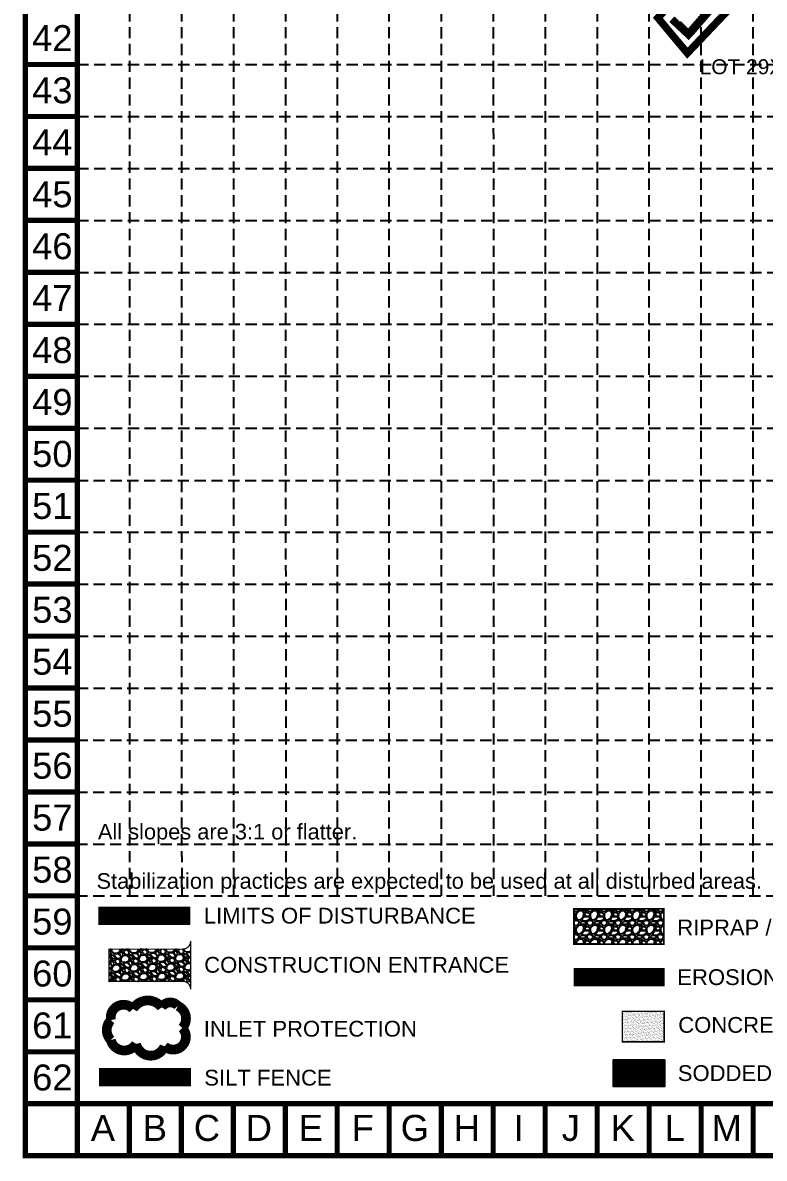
# Model space of a CAD drawing. Extents: x 18544 to 21332, y 16212 to 20668.
# Drawn here: x 18544 to 19536, y 16212 to 17731 of the extents above; entities that cross this region are included whole.
import ezdxf
from ezdxf.enums import TextEntityAlignment as Align

# ---------------------------------------------------------------- set-up
doc = ezdxf.new("R2010")
doc.units = 0
doc.header["$MEASUREMENT"] = 0
doc.linetypes.add('ACAD_ISO02W100', pattern=[15, 12, -3])
doc.linetypes.add('HIDDEN', pattern=[0.375, 0.25, -0.125])
for name, color, linetype, lineweight in [('13', 7, 'Continuous', 0), ('34', 7, 'Continuous', 0), ('Erosion Blanket', 84, 'Continuous', 0)]:
    doc.layers.add(name, color=color, linetype=linetype, lineweight=lineweight)
for name, color, linetype in [('BASE', 7, 'Continuous'), ('GRID', 254, 'HIDDEN'), ('LEGEND', 7, 'Continuous'), ('Limits of Disturbance', 1, 'Continuous')]:
    doc.layers.add(name, color=color, linetype=linetype)
doc.styles.add("L200'", font='ARIAL.TTF', dxfattribs={"height": 0.001969})
doc.styles.get("Standard").update_dxf_attribs({"font": 'ARIAL.TTF'})

msp = doc.modelspace()

# ---------------------------------------------------------------- hatches: boundary and pattern name
at = {"layer": 'BASE'}
h = msp.add_hatch(dxfattribs=at)
h.set_pattern_fill('AR-SAND', color=30, scale=1.632364, style=0)
h.set_pattern_definition([(37.5, (20727.4734, 16245.0875), (-0.102828, 3.145278), [0, -2.4811936, 0, -2.775019, 0, -2.652592]), (7.5, (20727.4734, 16245.0875), (2.88892, 4.60677), [0, -1.3385386, 0, -2.236339, 0, -0.856991]), (327.5, (20725.4656, 16245.0875), (5.0834137, 0.0092376), [0, -0.816182, 0, -2.9382556, 0, -3.836056]), (317.5, (20725.4656, 16245.0875), (4.907093, 1.432686), [0, -0.408091, 0, -1.92619, 0, -2.2036917])])
h.paths.add_polyline_path([(19402, 16367.5), (19402, 16408.3), (19346.2, 16408.3), (19346.2, 16367.5)])
at = {"layer": 'LEGEND', "linetype": 'ACAD_ISO02W100'}
h = msp.add_hatch(dxfattribs=at)
h.set_pattern_fill('GRAVEL', color=240, scale=18.859854, style=0)
h.set_pattern_definition([(228.0128, (17939.569, 15545.9466), (-150.878802, -169.7387151), [2.53733, -251.19606]), (184.9697, (17937.87154, 15544.06065), (226.3182729, 18.85969047), [4.35414, -431.05942]), (132.5104, (17933.5338, 15543.6835), (188.5983692, -207.4585622), [3.07016, -303.94602]), (267.2737, (17926.1784, 15538.9685), (18.8597793, 377.197094), [3.96506, -392.54067]), (292.8337, (17925.9898, 15535.0079), (-94.29945893, 226.3181854), [3.88805, -384.9178]), (357.2737, (17927.4986, 15531.42455), (-377.197094, 18.8597793), [3.96506, -392.54067]), (37.6942, (17931.4592, 15531.23595), (-245.17824603, -188.59836327), [5.24359, -519.11465]), (72.2553, (17935.60836, 15534.4421), (132.01918394, 414.9167262), [4.95049, -490.09823]), (121.4296, (17937.11715, 15539.1571), (-150.87899067, 245.1780139), [3.97849, -393.87058]), (175.2364, (17935.0426, 15542.5519), (207.4584165, -18.8596947), [4.54206, -222.56067]), (222.3974, (17930.5162, 15542.92906), (-226.3183917, -207.45824931), [5.87386, -581.51296]), (138.8141, (17944.8497, 15538.7799), (-132.0190365, 113.1590759), [2.00482, -198.47817]), (171.4692, (17943.3409, 15540.1001), (245.17807514, -37.71985803), [3.81416, -377.60278]), (225, (17939.569, 15540.666), (-2e-15, -18.85986), [2.66718, -24.00467]), (203.1986, (17938.2487, 15542.929), (94.299267, 37.719734), [1.43633, -142.19604]), (291.8014, (17936.9286, 15542.3633), (-18.859853, 56.5795684), [2.03126, -99.53217]), (30.9638, (17937.683, 15540.4773), (56.579526, 37.7197557), [3.29914, -106.67177]), (161.5651, (17940.512, 15542.1747), (37.719717, -18.859824), [2.3856, -57.2545]), (16.3895, (17925.9898, 15542.3633), (188.5985857, 56.5794258), [3.34197, -330.8555]), (70.3462, (17929.196, 15543.3063), (-75.4393281, -207.4584389), [2.80372, -277.56817]), (293.1986, (17940.512, 15545.9466), (-37.719734, 94.299267), [2.87264, -140.75973]), (343.6105, (17941.6435, 15543.3063), (-188.5985857, 56.5794258), [3.34197, -330.8555]), (339.444, (17925.9898, 15530.6702), (-94.299307, 37.7196333), [3.22277, -157.9159]), (294.7751, (17929.0074, 15529.5386), (-94.2991248, 207.4584632), [2.70032, -267.3317]), (66.8014, (17940.7005, 15527.0868), (37.719734, 94.299267), [2.87264, -140.75973]), (17.354, (17941.8321, 15529.7272), (-245.1781456, -75.439314), [3.1615, -312.98728]), (69.444, (17931.4592, 15527.0868), (-37.7196333, -94.299307), [1.61139, -159.52729]), (101.3099, (17939.569, 15527.0868), (-18.85981, 75.439432), [0.96166, -95.2051]), (165.9638, (17939.3803, 15528.03), (56.579574, -18.859818), [3.88805, -73.8731]), (186.009, (17935.6084, 15528.9728), (188.5985395, 18.85984155), [3.60318, -356.71383]), (303.6901, (17937.683, 15538.78), (-18.85988, 37.7197), [2.72, -65.28016]), (353.1572, (17939.1917, 15536.5167), (320.6175132, -37.7198597), [4.7488, -470.13021]), (60.9454, (17943.9067, 15535.951), (-75.4394182, -132.0189882), [1.94174, -192.23235]), (90, (17944.85, 15537.648), (-18.85985, 18.85985), [1.1316, -17.72826]), (120.2564, (17935.2312, 15529.5386), (75.4393213, -132.0190273), [2.62009, -259.38938]), (48.0128, (17933.911, 15531.8017), (150.878802, 169.7387151), [5.07466, -248.65873]), (0, (17937.306, 15535.574), (18.85985, 18.85985), [4.90356, -13.9563]), (325.3048, (17942.2093, 15535.5737), (-188.59843595, 132.0191433), [2.982, -295.21847]), (254.0546, (17944.661, 15533.8763), (-18.8598523, -75.43942), [2.74603, -134.55578]), (207.646, (17943.9067, 15531.23595), (-358.33715495, -188.5986897), [4.47101, -442.63086]), (175.4261, (17939.9461, 15529.1614), (-245.17811802, 18.85975637), [4.73003, -468.27272])])
h.paths.add_polyline_path([(19281.5, 16498.4), (19401.5, 16498.2), (19401.5, 16545.4), (19281.5, 16545.2)])
at = {"layer": 'LEGEND'}
h = msp.add_hatch(dxfattribs=at)
h.set_pattern_fill('GRAVEL', color=4, scale=17.159688, angle=-43.9343, style=0)
h.set_pattern_definition([(184.078545, (-5325.4761, 6068.5745), (-206.012069343, -15.968291287), [2.308596, -228.551397]), (141.0354448, (-5327.7788, 6068.4103), (160.193656142, -130.514195026), [3.961623, -392.200546]), (88.576145, (-5330.8591, 6070.9015), (-7.392495743, -254.989970527), [2.793391, -276.546084]), (223.339445, (-5338.655, 6072.4555), (250.476256632, 235.240430684), [3.607619, -357.154165]), (248.899445, (-5341.2788, 6069.9795), (81.084644175, 207.817617416), [3.537556, -350.218477]), (313.339445, (-5342.5523, 6066.67915), (-235.240430684, 250.476256632), [3.607619, -357.154165]), (353.7599448, (-5340.07636, 6064.05533), (-279.704583277, 31.204382388), [4.770891, -472.317826]), (28.3210448, (-5335.33374, 6063.53677), (348.432187722, 188.51914204), [4.504212, -445.917165]), (77.495345, (-5331.3687, 6065.6736), (55.91864841, 255.892744852), [3.619836, -358.36418]), (131.302145, (-5330.5849, 6069.2076), (124.02464412, -143.322665316), [4.132602, -202.497413]), (178.4631448, (-5333.31254, 6072.31217), (-279.253236157, 6.941095991), [5.344351, -529.0911]), (94.879845, (-5326.5403, 6060.545), (-15.06558776, 157.48554562), [1.824092, -180.585881]), (127.534945, (-5326.69545, 6062.3625), (136.833099838, -179.492051043), [3.470324, -343.562886]), (181.065745, (-5328.81, 6065.114), (-11.905953, -12.35732), [2.42674, -21.840714]), (159.264345, (-5328.246, 6067.4307), (85.59849327, -34.815094), [1.306848, -129.377442]), (247.867145, (-5329.4682, 6067.8934), (23.3605358, 48.97790094), [1.84815, -90.559602]), (347.029545, (-5330.1645, 6066.1815), (60.88385306, -11.00316075), [3.001727, -97.055591]), (117.630845, (-5327.2394, 6065.5077), (12.808708, -36.1692005), [2.170546, -52.093158]), (332.455245, (-5336.6355, 6074.7989), (159.290952713, -81.987659865), [3.040697, -301.02975]), (26.411945, (-5333.9394, 6073.3927), (-180.394674717, -88.306766704), [2.550976, -252.546132]), (249.264345, (-5324.8582, 6067.9792), (34.815094, 85.59849327), [2.613678, -128.070612]), (299.676245, (-5325.7836, 6065.5348), (-87.85543054, 156.131378367), [3.040697, -301.02975]), (295.509745, (-5344.0172, 6067.1373), (-37.9747541, 84.24435185), [2.932248, -143.680197]), (250.840845, (-5342.7543, 6064.491), (69.178997267, 195.46017667), [2.45689, -243.232454]), (22.867145, (-5336.6406, 6055.5028), (84.24439253, 37.97466453), [2.613678, -128.070612]), (333.419745, (-5334.2323, 6056.5185), (-208.26887047, 105.348167017), [2.876496, -284.772301]), (25.509745, (-5342.6957, 6061.3367), (-84.24435185, -37.9747541), [1.466124, -145.146321]), (57.375645, (-5337.382, 6056.217), (35.26651895, 61.3351962), [0.874973, -86.622604]), (122.029545, (-5336.9103, 6056.954), (25.1660299, -48.0751468), [3.537556, -67.213641]), (142.074745, (-5338.7865, 6059.95315), (135.47910255, -106.702181965), [3.278358, -324.557021]), (259.755845, (-5331.236, 6065.0693), (11.4545604, 36.6205926), [2.474805, -59.395326]), (309.2229448, (-5331.6762, 6062.63394), (186.26237793, -227.115862172), [4.320707, -427.749208]), (17.011145, (-5328.944, 6059.2867), (-132.77091576, -38.87742237), [1.766693, -174.903108]), (46.065745, (-5327.255, 6059.804), (-0.451367, 24.263266), [1.029581, -16.130107]), (76.322145, (-5338.6764, 6060.562), (-33.9124717, -134.12498177), [2.383893, -236.006115]), (4.078545, (-5338.1127, 6062.8783), (206.012069343, 15.968291287), [4.617192, -226.242801]), (316.065745, (-5333.507, 6063.207), (24.263266, 0.451367), [4.461519, -12.698169]), (281.370545, (-5330.2943, 6060.1111), (-40.23134595, 205.560746104), [2.713187, -268.605301]), (210.120345, (-5329.7594, 6057.4512), (-59.98111376, -37.52331937), [2.498485, -122.425933]), (163.7117448, (-5331.9205, 6056.1974), (-353.848545437, 102.639726896), [4.067961, -402.728856]), (131.4918448, (-5335.8252, 6057.33835), (-148.7392333, 167.134599674), [4.303633, -426.059168])])
edge = h.paths.add_edge_path()
edge.add_line((18768.7, 16437.9), (18768.7, 16502.3))
edge.add_arc((18758, 16502.3), 10.7, -89.9609, 0, ccw=False)
edge.add_line((18758, 16491.5), (18659.7, 16491.5))
edge.add_line((18659.7, 16491.5), (18659.7, 16448.6))
edge.add_line((18659.7, 16448.6), (18758, 16448.6))
edge.add_arc((18758, 16437.9), 10.7, 0, 90.0391, ccw=False)
h = msp.add_hatch(dxfattribs=at)
h.set_pattern_fill('ANSI31', color=2, scale=163.047405, style=0)
h.set_pattern_definition([(45, (19251.255, 16222.12), (-14.4115, 14.4115), [])])
h.paths.add_polyline_path([(19333.9, 16342.9), (19333.9, 16340.9), (19333.9, 16308.2), (19402.8, 16308.2), (19402.8, 16342.9)])
h = msp.add_hatch(dxfattribs=at)
h.set_pattern_fill('ANSI31', color=2, scale=8.15237, style=0)
h.set_pattern_definition([(45, (19251.2551, 16222.1207), (-0.7205745, 0.7205745), [])])
h.paths.add_polyline_path([(19333.9, 16342.9), (19333.9, 16340.9), (19333.9, 16308.2), (19402.8, 16308.2), (19402.8, 16342.9)])

# ---------------------------------------------------------------- linework, layer by layer
at = {"layer": '34', "color": 7, "linetype": 'HIDDEN', "lineweight": 0}
for p, q in [((19434.2, 17722.3), (19610.3, 17926.8)), ((19423.5, 17732.9), (19434.2, 17722.3))]:
    msp.add_line(p, q, dxfattribs=at)
at = {"layer": 'BASE', "const_width": 6.95}
for points in [[(21328.7, 16215.2), (21328.7, 20664.9), (18547.6, 20664.9), (18547.6, 16215.2)], [(21259.2, 16284.7), (21259.2, 20595.4), (18617.2, 20595.4), (18617.2, 16284.7)]]:
    msp.add_lwpolyline(points, close=True, dxfattribs=at)
for points in [[(18617.2, 17675.2), (18547.6, 17675.2)], [(18617.2, 17605.7), (18547.6, 17605.7)], [(18617.2, 17536.2), (18547.6, 17536.2)], [(18617.2, 17466.7), (18547.6, 17466.7)], [(18617.2, 17397.1), (18547.6, 17397.1)], [(18617.2, 17327.6), (18547.6, 17327.6)], [(18617.2, 17258.1), (18547.6, 17258.1)], [(18617.2, 17188.5), (18547.6, 17188.5)], [(18617.2, 17119), (18547.6, 17119)], [(18617.2, 17049.5), (18547.6, 17049.5)], [(18617.2, 16980), (18547.6, 16980)], [(18617.2, 16910.4), (18547.6, 16910.4)], [(18617.2, 16840.9), (18547.6, 16840.9)], [(18617.2, 16771.4), (18547.6, 16771.4)], [(18617.2, 16701.9), (18547.6, 16701.9)], [(18617.2, 16632.3), (18547.6, 16632.3)], [(18617.2, 16562.8), (18547.6, 16562.8)], [(18617.2, 16493.3), (18547.6, 16493.3)], [(18617.2, 16423.7), (18547.6, 16423.7)], [(18617.2, 16354.2), (18547.6, 16354.2)], [(18617.2, 16284.7), (18547.6, 16284.7)], [(18617.2, 16284.7), (18617.2, 16215.2)], [(18686.7, 16284.7), (18686.7, 16215.2)], [(18756.2, 16284.7), (18756.2, 16215.2)], [(18825.8, 16284.7), (18825.8, 16215.2)], [(18895.3, 16284.7), (18895.3, 16215.2)], [(18964.8, 16284.7), (18964.8, 16215.2)], [(19034.3, 16284.7), (19034.3, 16215.2)], [(19103.9, 16284.7), (19103.9, 16215.2)], [(19173.4, 16284.7), (19173.4, 16215.2)], [(19242.9, 16284.7), (19242.9, 16215.2)], [(19312.4, 16284.7), (19242.9, 16284.7)], [(19312.4, 16284.7), (19312.4, 16215.2)], [(19382, 16284.7), (19382, 16215.2)], [(19451.5, 16284.7), (19451.5, 16215.2)], [(19521, 16284.7), (19521, 16215.2)]]:
    msp.add_lwpolyline(points, dxfattribs=at)
at = {"layer": 'BASE', "color": 30, "const_width": 2.04}
msp.add_lwpolyline([(19346.2, 16367.5), (19402, 16367.5), (19402, 16408.3), (19346.2, 16408.3)], close=True, dxfattribs=at)
at = {"layer": 'Erosion Blanket', "linetype": 'Continuous', "lineweight": 0, "ltscale": 5, "const_width": 10, "flags": 128}
for points in [[(19437.8, 17718.2), (19614.7, 17923.3)], [(19412.3, 17735.9), (19438.3, 17711.6)]]:
    msp.add_lwpolyline(points, dxfattribs=at)
at = {"layer": 'GRID', "color": 252, "linetype": 'HIDDEN', "ltscale": 60}
for p, q in [((18687.3, 16562.8), (18687, 20592.8)), ((18757.2, 16562.8), (18756.3, 20592.7)), ((18826.5, 16562.8), (18825.8, 20592.6)), ((18896.4, 16562.8), (18895.3, 20592.5)), ((18965.3, 16562.8), (18965, 20593)), ((19034.4, 16562.8), (19034.6, 20592.9)), ((19104.4, 16562.7), (19104, 20592.6)), ((19174.2, 16562.7), (19173.5, 20592.7)), ((19243.2, 16562.7), (19243.2, 20592.6)), ((19312.9, 16562.7), (19312.8, 20592.6)), ((19382, 16562.7), (19382.1, 20592.6)), ((19451.5, 16562.7), (19452, 20592.5)), ((19521, 16562.7), (19521, 20595.4)), ((18617.2, 17675.2), (21259.2, 17675.2)), ((18617.2, 17605.7), (21259.2, 17605.7)), ((18617.2, 17536.2), (21259.2, 17536.2)), ((18617.2, 17466.7), (21259.2, 17466.7)), ((18617.2, 17397.1), (21259.2, 17397.1)), ((18617.2, 17327.6), (21259.2, 17327.6)), ((18617.2, 17258.1), (21259.2, 17258.1)), ((18617.2, 17188.5), (21259.2, 17188.5)), ((18616.5, 17118.8), (21258.6, 17118.8)), ((18616.5, 17049.3), (21258.6, 17049.3)), ((18616.5, 16979.7), (21258.6, 16979.7)), ((18616.5, 16910.2), (21258.6, 16910.2)), ((18616.5, 16840.7), (21258.6, 16840.7)), ((18616.1, 16771.2), (21256.3, 16771.1)), ((18615.7, 16701.5), (21256.3, 16701.9)), ((18615.9, 16632.1), (21256.6, 16631.9)), ((18615.9, 16562.8), (21256.5, 16562.4))]:
    msp.add_line(p, q, dxfattribs=at)
at = {"layer": 'LEGEND', "color": 1, "linetype": 'HIDDEN', "ltscale": 160, "const_width": 24.5}
msp.add_lwpolyline([(18645.4, 16535.9), (18768.4, 16535.9)], dxfattribs=at)
at = {"layer": 'LEGEND', "color": 240, "const_width": 2.36}
msp.add_lwpolyline([(19281.5, 16498.4), (19401.5, 16498.2), (19401.5, 16545.4), (19281.5, 16545.2)], close=True, dxfattribs=at)
at = {"layer": 'LEGEND', "color": 4, "const_width": 1.72}
msp.add_lwpolyline([(18768.7, 16437.9), (18768.7, 16502.3, -0.414014), (18758, 16491.5), (18659.7, 16491.5), (18659.7, 16448.6), (18758, 16448.6, -0.414413)], format="xyb", close=True, dxfattribs=at)
at = {"layer": 'LEGEND', "color": 84, "const_width": 24.5}
msp.add_lwpolyline([(19280.9, 16454.1), (19402.7, 16454.1)], dxfattribs=at)
at = {"layer": 'LEGEND', "color": 170, "ltscale": 100, "const_width": 13}
msp.add_lwpolyline([(18691.7, 16411.5, 0.520567), (18691.7, 16411.5, 0.765195), (18662.2, 16396.6, 0.417879), (18662, 16369.9, 0.6649), (18695.8, 16364.8, 0.744833), (18733.8, 16361.6, 0.975642), (18757.5, 16386.1, 0.520567), (18751.6, 16415.5, 0.520567), (18729.9, 16413.6, 0.540264), (18691.7, 16411.5)], format="xyb", close=True, dxfattribs=at)
at = {"layer": 'LEGEND', "color": 2}
msp.add_lwpolyline([(19333.9, 16340.9), (19333.9, 16308.2), (19402.8, 16308.2), (19402.8, 16342.9), (19333.9, 16342.9)], close=True, dxfattribs=at)
at = {"layer": 'LEGEND', "color": 200, "const_width": 24.5}
msp.add_lwpolyline([(18646.2, 16320.2), (18769.2, 16320.2)], dxfattribs=at)
at = {"layer": 'Limits of Disturbance', "linetype": 'HIDDEN', "lineweight": 0, "ltscale": 140, "const_width": 10, "flags": 128}
msp.add_lwpolyline([(20649.4, 17199.3), (20652.1, 17200.2), (20760.2, 17540.8), (21094.7, 17580.1), (21111.1, 17505.7), (21170, 17520.4), (21169.6, 17602.8), (21132.5, 17880.6), (21077.1, 18149.8), (21008, 18392.1), (20979.8, 18497.7), (20950.5, 18552.6), (20728.6, 19075.9), (20683.7, 19228.3), (20609.2, 19883.3), (20558.5, 19931.8), (20355.7, 19933.2), (20136.7, 19946.7), (19893.1, 19945.5), (19375.9, 19948.1), (19375.9, 20019), (18644.1, 20020.4), (18643.9, 18862.9), (18827.9, 18805.3), (19033.8, 18530.9), (19537.8, 17889.6), (19393.6, 17737.7), (19433.1, 17690.4), (19587, 17852.7), (19779.4, 17824.9), (19787.1, 17612.8), (19929.1, 17404.5), (20476.5, 17144.8), (20480.7, 17146.1)], dxfattribs=at)

# ---------------------------------------------------------------- texts
at = {"layer": '13', "color": 7, "linetype": 'Continuous', "lineweight": 0}
msp.add_text('LOT 29X, BLOCK 4', height=20, dxfattribs=at).set_placement((19572.2, 17670.5), align=Align.MIDDLE)
at = {"layer": 'BASE'}
for s, height, p in [('42', 34.76, (18583.7, 17710.5)), ('43', 34.76, (18583.7, 17640.7)), ('44', 34.76, (18583.7, 17571.2)), ('45', 34.76, (18583.7, 17501.6)), ('46', 34.76, (18583.7, 17432.1)), ('47', 34.76, (18583.7, 17362.6)), ('48', 34.76, (18583.7, 17293.1)), ('49', 34.76, (18583.8, 17223.7)), ('50', 34.76, (18583.8, 17154.2)), ('51', 34.76, (18583.8, 17084.6)), ('52', 34.76, (18583.8, 17015.1)), ('53', 34.76, (18583.8, 16945.6)), ('54', 34.76, (18583.8, 16876.1)), ('55', 34.76, (18583.8, 16806.5)), ('56', 34.76, (18583.8, 16737)), ('57', 34.76, (18583.8, 16667.5)), ('58', 34.76, (18583.8, 16597.9)), ('59', 34.76, (18583.8, 16528.4)), ('60', 34.76, (18583.8, 16458.9)), ('61', 34.76, (18583.8, 16389.4)), ('62', 34.76, (18583.8, 16319.8)), ('A', 34.8, (18651.4, 16252.3)), ('B', 34.8, (18720.9, 16252.3)), ('C', 34.8, (18790.5, 16252.3)), ('D', 34.8, (18860, 16252.3)), ('E', 34.8, (18929.5, 16252.3)), ('F', 34.8, (18999, 16252.3)), ('G', 34.8, (19068.6, 16252.3)), ('H', 34.8, (19138.1, 16252.3)), ('I', 34.8, (19207.6, 16252.3)), ('J', 34.8, (19277.2, 16252.3)), ('K', 34.8, (19346.7, 16252.3)), ('L', 34.8, (19416.2, 16252.3)), ('M', 34.8, (19485.7, 16252.3))]:
    msp.add_text(s, height=height, dxfattribs=at).set_placement(p, align=Align.MIDDLE_CENTER)
at = {"layer": 'BASE', "color": 7, "style": "L200'"}
for s, p in [('All slopes are 3:1 or flatter.', (18644.7, 16638.3)), ('Stabilization practices are expected to be used at all disturbed areas.', (18642.9, 16572.3))]:
    msp.add_text(s, height=20.878, dxfattribs=at).set_placement(p)
at = {"layer": 'LEGEND', "style": "L200'"}
for s, height, p in [('LIMITS OF DISTURBANCE', 21.105, (18786.4, 16525.8)), ('RIPRAP / ROCK DAM', 21.105, (19419.6, 16510)), ('CONSTRUCTION ENTRANCE', 21.105, (18786.9, 16460)), ('EROSION BLANKET / SILT FENCE', 21.105, (19419.6, 16443.5)), ('INLET PROTECTION', 21.105, (18786.3, 16374.5)), ('CONCRETE WASHOUT', 21.105, (19420.9, 16379.6)), ('SODDED LOT', 21.1, (19420.3, 16315.1)), ('SILT FENCE', 21.1, (18787, 16309))]:
    msp.add_text(s, height=height, dxfattribs=at).set_placement(p)

doc.saveas('drawing.dxf')
